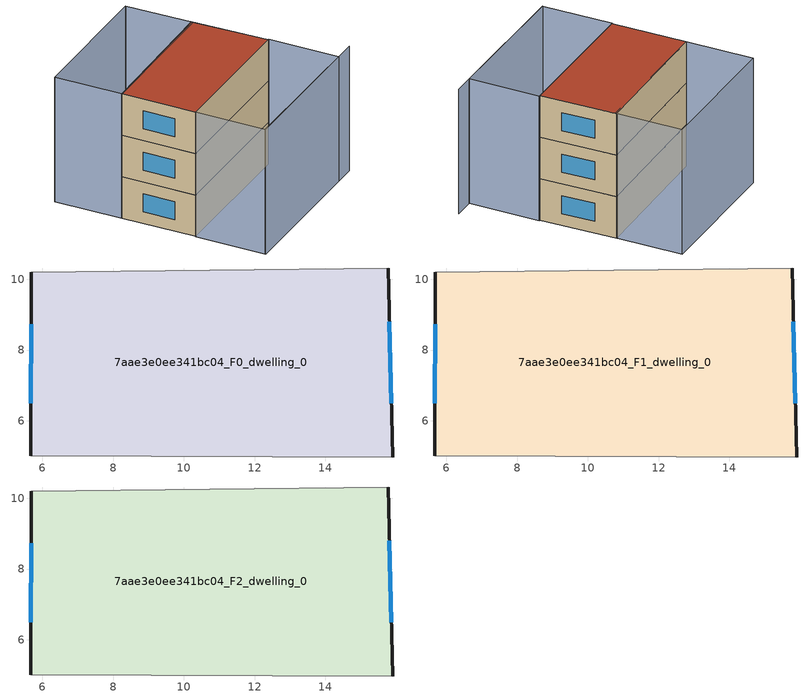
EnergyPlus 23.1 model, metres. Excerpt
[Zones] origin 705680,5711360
7aae3e0ee341bc04_F0_dwelling_0
 floor ground (EU_floor_Construction): 15.77,10.32 15.9,4.98 5.67,5.02 5.69,10.2 z0
 wall outside (EU_wall_Construction): 5.69,10.2 5.67,5.02 / 15.9,4.98 15.77,10.32 z0:3
 wall adiabatic (EU_wall_Construction): 15.77,10.32 5.69,10.2 / 5.67,5.02 15.9,4.98 z0:3
 window (EU_Window_Construction): 5.68,8.72 5.68,6.5 / 15.86,6.5 15.81,8.8 z0.85:2.15
7aae3e0ee341bc04_F1_dwelling_0
 floor to 7aae3e0ee341bc04_F0_dwelling_0 (EU_floor_Construction): 15.77,10.32 15.9,4.98 5.67,5.02 5.69,10.2 z3
 wall outside (EU_wall_Construction): 5.69,10.2 5.67,5.02 / 15.9,4.98 15.77,10.32 z3:6
 wall adiabatic (EU_wall_Construction): 15.77,10.32 5.69,10.2 / 5.67,5.02 15.9,4.98 z3:6
 window (EU_Window_Construction): 5.68,8.72 5.68,6.5 / 15.86,6.5 15.81,8.8 z3.85:5.15
7aae3e0ee341bc04_F2_dwelling_0
 floor to 7aae3e0ee341bc04_F1_dwelling_0 (EU_floor_Construction): 15.77,10.32 15.9,4.98 5.67,5.02 5.69,10.2 z6
 wall outside (EU_wall_Construction): 5.69,10.2 5.67,5.02 / 15.9,4.98 15.77,10.32 z6:9
 wall adiabatic (EU_wall_Construction): 15.77,10.32 5.69,10.2 / 5.67,5.02 15.9,4.98 z6:9
 window (EU_Window_Construction): 5.68,8.72 5.68,6.5 / 15.86,6.5 15.81,8.8 z6.85:8.15
 roof outside (EU_roof_Construction): 15.9,4.98 15.77,10.32 5.69,10.2 5.67,5.02 z9
shading: 5.62,0.14 17.39,0.05 / 15.75,14.91 5.72,14.91 / 15.91,0.06 5.62,0.1 / 5.62,0.1 5.64,5.02 / 5.64,5.02 15.93,4.98 / 15.93,4.98 15.91,0.06 / 5.69,14.91 15.77,14.91 / 15.77,14.91 15.77,10.2 / 15.77,10.2 5.68,10.2 / 5.68,10.2 5.69,14.91 z0:9
[Building]
EU S2 Campaign: North Axis=0; Terrain=City; Solar Distribution=FullExterior
[Site:Location]
London: Latitude=51.5; Longitude=-0.5; Time Zone=0; Elevation=25
[SizingPeriod:WeatherFileDays]
AnnualSizingPeriod: Begin Month=1; Begin Day of Month=1; End Month=12; End Day of Month=31; Day of Week for Start Day=Monday; Use Weather File Daylight Saving Period=No; Use Weather File Rain and Snow Indicators=No
[MATERIAL]
EU_InternalMass_Material: Roughness=MediumRough; Thickness=0.1; Conductivity=1; Density=1800; Specific Heat=900; Thermal Absorptance=0.9; Solar Absorptance=0.7; Visible Absorptance=0.7
[MATERIAL:NOMASS] Roughness=MediumRough; Thermal Absorptance=0.9; Solar Absorptance=0.7; Visible Absorptance=0.7
Name | Thermal Resistance
EU_wall_NoMass | 0.71061
EU_roof_NoMass | 2.41608
EU_floor_NoMass | 1.75078
[WINDOWMATERIAL:SIMPLEGLAZINGSYSTEM]
EU_Window_SimpleGlazing: UFactor=2.64892; Solar Heat Gain Coefficient=0.76; Visible Transmittance=0.76
[CONSTRUCTION]
EU_wall_Construction: EU_wall_NoMass
EU_roof_Construction: EU_roof_NoMass
EU_floor_Construction: EU_floor_NoMass
EU_Window_Construction: EU_Window_SimpleGlazing
EU_InternalMass_Construction: EU_InternalMass_Material
[ZONE] Type=1; Multiplier=1; Ceiling Height=autocalculate; Volume=160.269; Floor Area=autocalculate; Part of Total Floor Area=Yes
7aae3e0ee341bc04_F0_dwelling_0; 7aae3e0ee341bc04_F1_dwelling_0; 7aae3e0ee341bc04_F2_dwelling_0
[INTERNALMASS] Construction=EU_InternalMass_Construction; Surface Area=53.4231
Name | Zone or ZoneList
7aae3e0ee341bc04_F0_dwelling_0_EU_InternalMass | 7aae3e0ee341bc04_F0_dwelling_0
7aae3e0ee341bc04_F1_dwelling_0_EU_InternalMass | 7aae3e0ee341bc04_F1_dwelling_0
7aae3e0ee341bc04_F2_dwelling_0_EU_InternalMass | 7aae3e0ee341bc04_F2_dwelling_0
[OTHEREQUIPMENT] Fuel Type=Electricity; Design Level Calculation Method=Watts/Area; Power per Zone Floor Area=1; Fraction Latent=0; Fraction Radiant=0; Fraction Lost=0; Carbon Dioxide Generation Rate=0; EndUse Subcategory=EU_Step8_InternalGains
Name | Zone or ZoneList or Space or SpaceList | Schedule
EU_Step8_InternalGain_7aae3e0ee341bc04_F0_dwelling_0_f000 | 7aae3e0ee341bc04_F0_dwelling_0 | EU_Step8_GainSchedule_7aae3e0ee341bc04_F0_dwelling_0_f000
EU_Step8_InternalGain_7aae3e0ee341bc04_F1_dwelling_0_f000 | 7aae3e0ee341bc04_F1_dwelling_0 | EU_Step8_GainSchedule_7aae3e0ee341bc04_F1_dwelling_0_f000
EU_Step8_InternalGain_7aae3e0ee341bc04_F2_dwelling_0_f000 | 7aae3e0ee341bc04_F2_dwelling_0 | EU_Step8_GainSchedule_7aae3e0ee341bc04_F2_dwelling_0_f000
[ZONEVENTILATION:DESIGNFLOWRATE] Schedule=EU_AlwaysOn; Design Flow Rate Calculation Method=AirChanges/Hour; Air Changes per Hour=0.496673; Ventilation Type=Natural; Fan Pressure Rise=0; Fan Total Efficiency=1; Constant Term Coefficient=1; Temperature Term Coefficient=0; Velocity Term Coefficient=0; Velocity Squared Term Coefficient=0; Minimum Indoor Temperature=-100; Maximum Indoor Temperature=100; Delta Temperature=-100; Minimum Outdoor Temperature=-100; Maximum Outdoor Temperature=100; Maximum Wind Speed=40
Name | Zone or ZoneList or Space or SpaceList
EU_ConstantAir_7aae3e0ee341bc04_F0_dwelling_0 | 7aae3e0ee341bc04_F0_dwelling_0
EU_ConstantAir_7aae3e0ee341bc04_F1_dwelling_0 | 7aae3e0ee341bc04_F1_dwelling_0
EU_ConstantAir_7aae3e0ee341bc04_F2_dwelling_0 | 7aae3e0ee341bc04_F2_dwelling_0
[HVACTEMPLATE:THERMOSTAT] Constant Heating Setpoint=20; Constant Cooling Setpoint=50
EU_HeatOnly_7aae3e0ee341bc04_F0_dwelling_0; EU_HeatOnly_7aae3e0ee341bc04_F1_dwelling_0; EU_HeatOnly_7aae3e0ee341bc04_F2_dwelling_0
[HVACTEMPLATE:ZONE:IDEALLOADSAIRSYSTEM] System Availability Schedule=EU_AlwaysOn; Maximum Heating Supply Air Temperature=50; Minimum Cooling Supply Air Temperature=13; Maximum Heating Supply Air Humidity Ratio=0.0156; Minimum Cooling Supply Air Humidity Ratio=0.0077; Heating Limit=NoLimit; Cooling Limit=NoLimit; Heating Availability Schedule=EU_AlwaysOn; Cooling Availability Schedule=EU_CoolingOff; Dehumidification Control Type=ConstantSensibleHeatRatio; Cooling Sensible Heat Ratio=0.7; Dehumidification Setpoint=60; Humidification Control Type=None; Humidification Setpoint=30; Outdoor Air Method=None; Outdoor Air Flow Rate per Person=0.00944; Outdoor Air Flow Rate per Zone Floor Area=0; Outdoor Air Flow Rate per Zone=0; Demand Controlled Ventilation Type=None; Outdoor Air Economizer Type=NoEconomizer; Heat Recovery Type=None; Sensible Heat Recovery Effectiveness=0.7; Latent Heat Recovery Effectiveness=0.65
Name | Template Thermostat
7aae3e0ee341bc04_F0_dwelling_0 | EU_HeatOnly_7aae3e0ee341bc04_F0_dwelling_0
7aae3e0ee341bc04_F1_dwelling_0 | EU_HeatOnly_7aae3e0ee341bc04_F1_dwelling_0
7aae3e0ee341bc04_F2_dwelling_0 | EU_HeatOnly_7aae3e0ee341bc04_F2_dwelling_0
[SIZING:ZONE] Zone Cooling Design Supply Air Temperature Input Method=SupplyAirTemperature; Zone Cooling Design Supply Air Temperature=13; Zone Heating Design Supply Air Temperature Input Method=SupplyAirTemperature; Zone Heating Design Supply Air Temperature=50; Zone Cooling Design Supply Air Humidity Ratio=0.008; Zone Heating Design Supply Air Humidity Ratio=0.008; Cooling Design Air Flow Method=DesignDay; Cooling Design Air Flow Rate=0; Cooling Minimum Air Flow per Zone Floor Area=0.000762; Cooling Minimum Air Flow=0; Cooling Minimum Air Flow Fraction=0.2; Heating Design Air Flow Method=DesignDay; Heating Design Air Flow Rate=0; Heating Maximum Air Flow per Zone Floor Area=0.002032; Heating Maximum Air Flow=0.141576; Heating Maximum Air Flow Fraction=0.3; Account for Dedicated Outdoor Air System=No; Dedicated Outdoor Air System Control Strategy=NeutralSupplyAir; Dedicated Outdoor Air Low Setpoint Temperature for Design=autosize; Dedicated Outdoor Air High Setpoint Temperature for Design=autosize; Zone Load Sizing Method=Sensible Load Only No Latent Load; Zone Latent Cooling Design Supply Air Humidity Ratio Input Method=HumidityRatioDifference; Zone Cooling Design Supply Air Humidity Ratio Difference=0.005; Zone Latent Heating Design Supply Air Humidity Ratio Input Method=HumidityRatioDifference; Zone Humidification Design Supply Air Humidity Ratio Difference=0.005
7aae3e0ee341bc04_F0_dwelling_0; 7aae3e0ee341bc04_F1_dwelling_0; 7aae3e0ee341bc04_F2_dwelling_0
[SCHEDULE:CONSTANT]
Name | Hourly Value
EU_AlwaysOn | 1
EU_CoolingOff | 0
[SCHEDULE:FILE] Column Number=1; Rows to Skip at Top=0; Number of Hours of Data=8760; Column Separator=Comma; Interpolate to Timestep=No; Minutes per Item=60; Adjust Schedule for Daylight Savings=Yes
Name | File
EU_Step8_GainSchedule_7aae3e0ee341bc04_F0_dwelling_0_f000 | ../../schedules/7aae3e0ee341bc04/7aae3e0ee341bc04_F0_dwelling_0_f000_gain.csv
EU_Step8_GainSchedule_7aae3e0ee341bc04_F1_dwelling_0_f000 | ../../schedules/7aae3e0ee341bc04/7aae3e0ee341bc04_F1_dwelling_0_f000_gain.csv
EU_Step8_GainSchedule_7aae3e0ee341bc04_F2_dwelling_0_f000 | ../../schedules/7aae3e0ee341bc04/7aae3e0ee341bc04_F2_dwelling_0_f000_gain.csv
